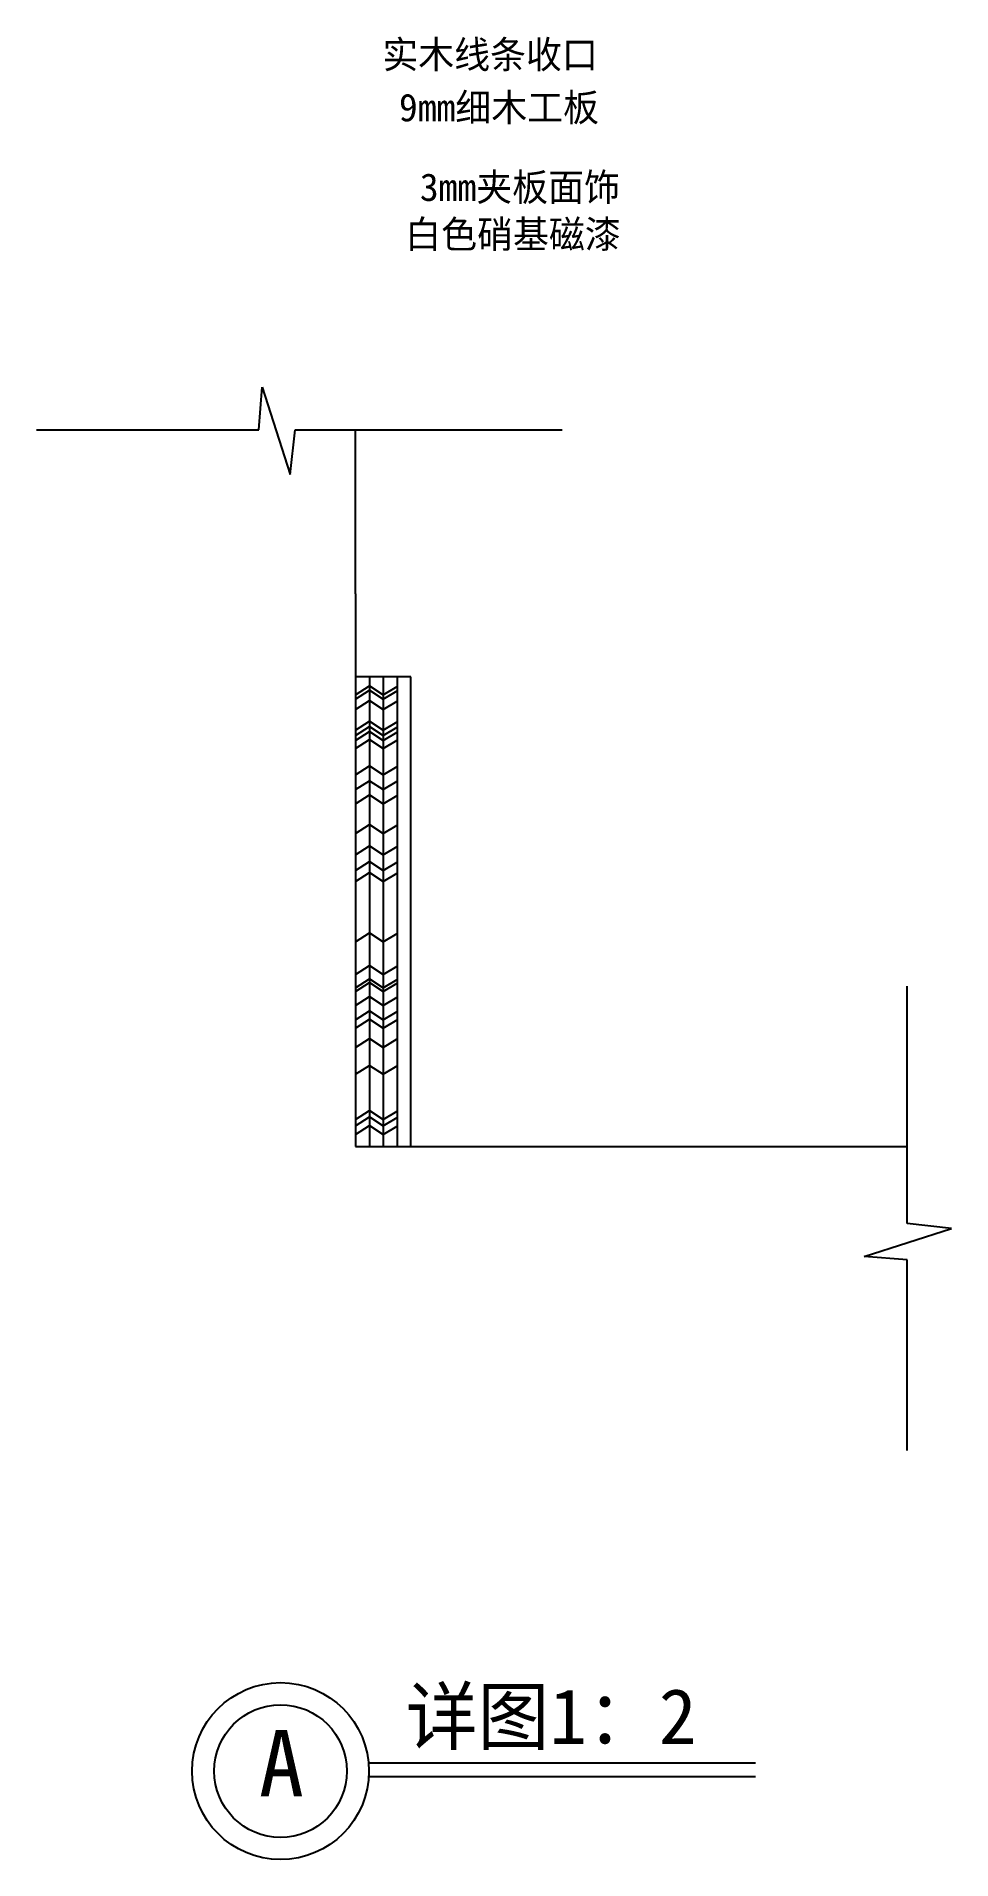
# Model space of a CAD drawing. Header units: metres. Extents: x 108727 to 110714, y -38632 to -34674.
import ezdxf

# ---------------------------------------------------------------- set-up
doc = ezdxf.new("R2010")
doc.units = ezdxf.units.M
doc.layers.add('1粗线', color=7, linetype='Continuous')
doc.layers.add('3细线', color=1, linetype='Continuous')

# ---------------------------------------------------------------- blocks, each defined once
blk = doc.blocks.new('A$C01C57D9D')
at = {"layer": '1粗线', "linetype": 'ByBlock'}
for p, q in [((69.29, 186), (69.29, 221.57)), ((81.29, 66), (81.29, 168)), ((80.29, 66), (189.04, 66))]:
    blk.add_line(p, q, dxfattribs=at)
at = {"layer": '3细线', "linetype": 'ByBlock'}
for p, q in [((48.29, 221.57), (49.04, 230.87)), ((49.04, 230.87), (55.11, 211.9)), ((0, 221.57), (48.29, 221.57)), ((55.11, 211.9), (56.16, 221.57)), ((56.16, 221.57), (114.12, 221.57)), ((69.29, 186), (69.29, 66)), ((81.29, 168), (69.29, 168)), ((72.29, 168), (72.29, 66)), ((75.29, 168), (75.29, 66)), ((78.29, 168), (78.29, 66)), ((69.29, 164.05), (72.29, 165.99)), ((69.29, 163.13), (72.29, 165.07)), ((69.29, 160.88), (72.29, 162.82)), ((72.29, 165.99), (75.29, 164.05)), ((72.29, 165.07), (75.29, 163.13)), ((72.29, 162.82), (75.29, 160.88)), ((75.29, 164.05), (78.29, 165.86)), ((75.29, 163.13), (78.29, 164.94)), ((75.29, 160.88), (78.29, 162.69)), ((69.29, 156.38), (72.29, 158.31)), ((69.29, 155.26), (72.29, 157.2)), ((69.29, 154.14), (72.29, 156.08)), ((72.29, 158.31), (75.29, 156.38)), ((72.29, 157.2), (75.29, 155.26)), ((72.29, 156.08), (75.29, 154.14)), ((75.29, 156.38), (78.29, 158.18)), ((75.29, 155.26), (78.29, 157.07)), ((75.29, 154.14), (78.29, 155.95)), ((69.29, 152.4), (72.29, 154.34)), ((72.29, 154.34), (75.29, 152.4)), ((75.29, 152.4), (78.29, 154.21)), ((69.29, 146.71), (72.29, 148.65)), ((72.29, 148.65), (75.29, 146.71)), ((75.29, 146.71), (78.29, 148.52)), ((69.29, 143.48), (72.29, 145.42)), ((72.29, 145.42), (75.29, 143.48)), ((75.29, 143.48), (78.29, 145.29)), ((69.29, 140.41), (72.29, 142.34)), ((72.29, 142.34), (75.29, 140.41)), ((75.29, 140.41), (78.29, 142.22)), ((69.29, 133.95), (72.29, 135.88)), ((72.29, 135.88), (75.29, 133.95)), ((75.29, 133.95), (78.29, 135.76)), ((69.29, 129.33), (72.29, 131.27)), ((72.29, 131.27), (75.29, 129.33)), ((75.29, 129.33), (78.29, 131.14)), ((69.29, 125.95), (72.29, 127.89)), ((72.29, 127.89), (75.29, 125.95)), ((75.29, 125.95), (78.29, 127.76)), ((69.29, 123.52), (72.29, 125.46)), ((72.29, 125.46), (75.29, 123.52)), ((75.29, 123.52), (78.29, 125.33)), ((69.29, 110.45), (72.29, 112.38)), ((72.29, 112.38), (75.29, 110.45)), ((75.29, 110.45), (78.29, 112.26)), ((69.29, 103.37), (72.29, 105.31)), ((72.29, 105.31), (75.29, 103.37)), ((75.29, 103.37), (78.29, 105.18)), ((69.29, 100.45), (72.29, 102.39)), ((69.29, 99.68), (72.29, 101.62)), ((72.29, 102.39), (75.29, 100.45)), ((72.29, 101.62), (75.29, 99.68)), ((75.29, 100.45), (78.29, 102.26)), ((75.29, 99.68), (78.29, 101.49)), ((189.04, 49.27), (189.04, 100.83)), ((69.29, 96.6), (72.29, 98.54)), ((69.29, 93.53), (72.29, 95.46)), ((72.29, 98.54), (75.29, 96.6)), ((72.29, 95.46), (75.29, 93.53)), ((75.29, 96.6), (78.29, 98.41)), ((75.29, 93.53), (78.29, 95.34)), ((69.29, 91.68), (72.29, 93.62)), ((72.29, 93.62), (75.29, 91.68)), ((75.29, 91.68), (78.29, 93.49)), ((69.29, 87.53), (72.29, 89.47)), ((72.29, 89.47), (75.29, 87.53)), ((75.29, 87.53), (78.29, 89.34)), ((69.29, 81.69), (72.29, 83.62)), ((72.29, 83.62), (75.29, 81.69)), ((75.29, 81.69), (78.29, 83.49)), ((69.29, 71.87), (72.29, 73.81)), ((69.29, 70.49), (72.29, 72.42)), ((72.29, 73.81), (75.29, 71.87)), ((72.29, 72.42), (75.29, 70.49)), ((75.29, 71.87), (78.29, 73.68)), ((75.29, 70.49), (78.29, 72.3)), ((69.29, 68.64), (72.29, 70.58)), ((72.29, 70.58), (75.29, 68.64)), ((75.29, 68.64), (78.29, 70.45)), ((69.29, 66), (80.29, 66)), ((179.73, 42.15), (198.7, 48.22)), ((198.7, 48.22), (189.04, 49.27)), ((189.04, 41.4), (179.73, 42.15)), ((189.04, 0), (189.04, 41.4))]:
    blk.add_line(p, q, dxfattribs=at)
at = {"layer": '3细线', "linetype": 'ByBlock', "char_height": 6, "attachment_point": 1}
for s, insert in [('实木线条收口', (75.1, 306.06)), ('9mm细木工板', (78.71, 294.57)), ('3mm夹板面饰', (83.25, 277.28)), ('白色硝基磁漆', (80.08, 267.05))]:
    blk.add_mtext(s, dxfattribs=dict(at, insert=insert))

msp = doc.modelspace()

# ---------------------------------------------------------------- linework, layer by layer
at = {"layer": '1粗线'}
msp.add_line((110288.17, -38422.46), (109447.47, -38422.46), dxfattribs=at)
msp.add_circle((109256.55, -38440.01), 144, dxfattribs=at)
at = {"layer": '3细线'}
msp.add_line((110288.17, -38452.46), (109447.47, -38452.46), dxfattribs=at)
msp.add_circle((109256.55, -38440.01), 192, dxfattribs=at)

# ---------------------------------------------------------------- block references
at = {"layer": '3细线', "xscale": 10, "yscale": 10, "zscale": 10}
msp.add_blockref('A$C01C57D9D', (108726.57, -37744.01), dxfattribs=at)

# ---------------------------------------------------------------- texts
at = {"layer": '3细线'}
for s, height, p in [('详图1：2', 120, (109528.42, -38381.27)), ('A', 144, (109209.49, -38494.84))]:
    msp.add_text(s, height=height, dxfattribs=at).set_placement(p)

doc.saveas('drawing.dxf')
